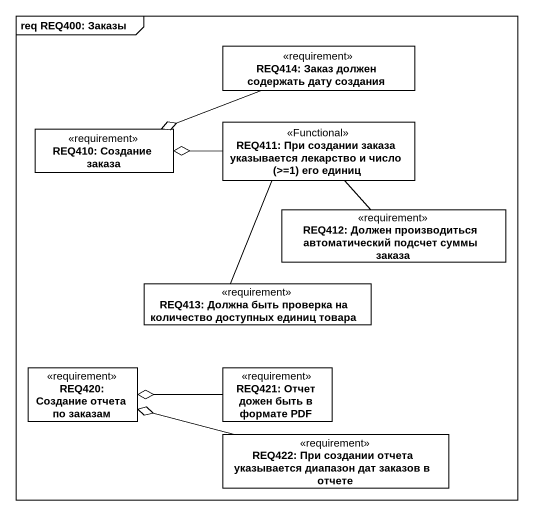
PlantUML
@startuml
mainframe req REQ400: Заказы
hide circle
hide empty members
class "REQ414: Заказ должен содержать дату создания" as REQ414_Заказ_должен <<requirement>>
class "REQ411: При создании заказа указывается лекарство и число (>=1) его единиц" as REQ411_При_создании_заказа <<Functional>>
class "REQ410: Создание заказа" as REQ410_Создание_заказа <<requirement>>
class "REQ412: Должен производиться автоматический подсчет суммы заказа" as REQ412_Должен_производиться <<requirement>>
class "REQ413: Должна быть проверка на количество доступных единиц товара" as REQ413_Должна_быть_проверка <<requirement>>
class "REQ420: Создание отчета по заказам" as REQ420_Создание_отчета_по <<requirement>>
class "REQ421: Отчет дожен быть в формате PDF" as REQ421_Отчет_дожен_быть_в <<requirement>>
class "REQ422: При создании отчета указывается диапазон дат заказов в отчете" as REQ422_При_создании_отчета <<requirement>>
REQ414_Заказ_должен -left-o REQ410_Создание_заказа
REQ411_При_создании_заказа -left-o REQ410_Создание_заказа
REQ411_При_создании_заказа -- REQ412_Должен_производиться
REQ411_При_создании_заказа -- REQ413_Должна_быть_проверка
REQ421_Отчет_дожен_быть_в -left-o REQ420_Создание_отчета_по
REQ422_При_создании_отчета -left-o REQ420_Создание_отчета_по
@enduml
